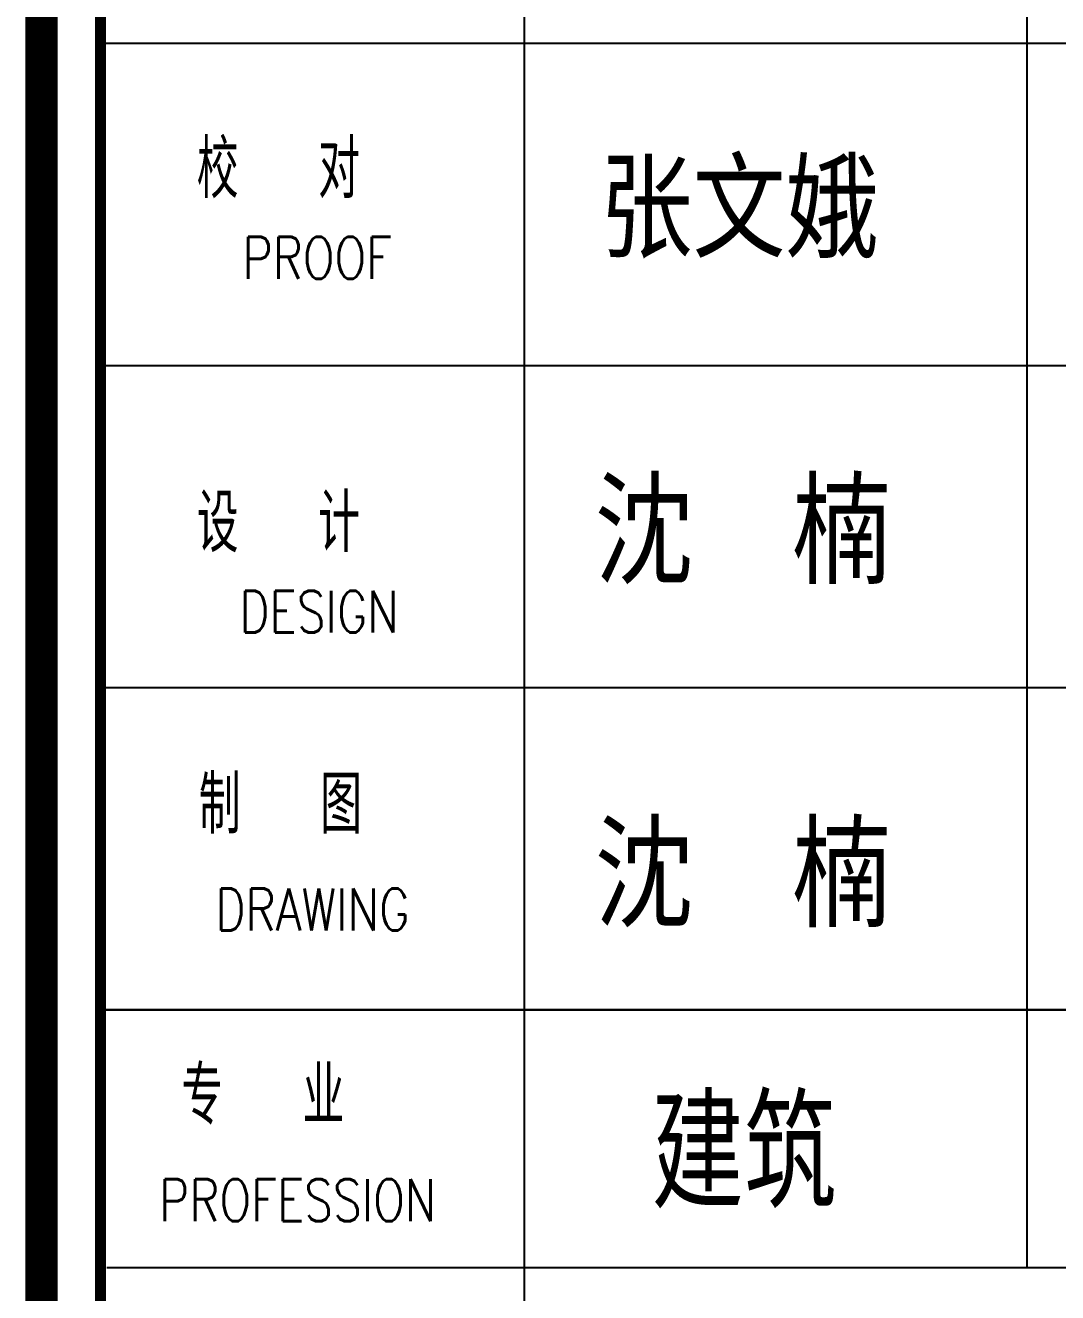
# Model space of a CAD drawing. Header units: inches. Extents: x 0 to 508000, y 0 to 738838.
# Drawn here: x 504739 to 506341, y 200481 to 202447 of the extents above; entities that cross this region are included whole.
import ezdxf

# ---------------------------------------------------------------- set-up
doc = ezdxf.new("R2010")
doc.units = ezdxf.units.IN
doc.header["$LTSCALE"] = 1000
doc.header["$MEASUREMENT"] = 0
doc.layers.get('0').update_dxf_attribs({"true_color": 0xffffff})
for name, color, linetype, true_color in [('PUB_TITLE', 4, 'Continuous', 0x00ffff), ('TK', 7, 'Continuous', 0xffffff), ('TK-TEXT', 4, 'Continuous', 0x00ffff)]:
    doc.layers.add(name, color=color, linetype=linetype, true_color=true_color)
doc.styles.add('CCIAD-图框(可变字)', font='simhei.ttf', dxfattribs={"height": 0.2, "bigfont": 'gbcbig.shx'})
doc.styles.add('CCIAD-图框(标题项)', font='simhei.ttf', dxfattribs={"height": 0.2, "bigfont": 'gbcbig.shx'})
doc.styles.add('基本字体', font='simplex.shx', dxfattribs={"height": 0.2, "bigfont": 'gbcbig.shx'})

# ---------------------------------------------------------------- blocks, each defined once
blk = doc.blocks.new('DAnoyomous21900')
at = {"layer": 'TK', "style": '基本字体'}
blk.add_text('校  对', height=90, dxfattribs=at).set_placement((505005.2, 202179.2))
at = {"layer": 'TK', "style": '基本字体', "width": 0.8}
blk.add_text('PROOF', height=65, dxfattribs=at).set_placement((505076.2, 202054.2))
blk = doc.blocks.new('DAnoyomous21903')
at = {"layer": 'TK', "style": '基本字体'}
blk.add_text('设  计', height=90, dxfattribs=at).set_placement((505005.2, 201630))
at = {"layer": 'TK', "style": '基本字体', "width": 0.8}
blk.add_text('DESIGN', height=65, dxfattribs=at).set_placement((505071.3, 201505))
blk = doc.blocks.new('DAnoyomous21906')
at = {"layer": 'TK', "style": '基本字体'}
blk.add_text('制  图', height=90, dxfattribs=at).set_placement((505008.5, 201193))
at = {"layer": 'TK', "style": '基本字体', "width": 0.8}
blk.add_text('DRAWING', height=65, dxfattribs=at).set_placement((505034.1, 201043))
blk = doc.blocks.new('DAnoyomous21945')
at = {"layer": 'TK', "style": '基本字体'}
blk.add_text('专  业', height=90, dxfattribs=at).set_placement((504981.2, 200741.7))
at = {"layer": 'TK', "style": '基本字体', "width": 0.8}
blk.add_text('PROFESSION', height=65, dxfattribs=at).set_placement((504946.8, 200591.7))
blk = doc.blocks.new('+A9S5D+9F')
at = {"layer": 'PUB_TITLE', "style": 'CCIAD-图框(标题项)', "width": 0.8}
for s, height, p in [('张文娥', 264, (105622.9, -3560.7)), ('沈  楠', 281.16, (105606.7, -4571)), ('沈  楠', 281.16, (105606.7, -5636))]:
    blk.add_text(s, height=height, dxfattribs=at).set_placement(p)

msp = doc.modelspace()

# ---------------------------------------------------------------- linework, layer by layer
at = {"layer": 'TK', "lineweight": -3}
for p, q in [((505513.3, 204419.8), (505513.3, 200919.8)), ((506292.9, 204419.8), (506292.9, 200919.8)), ((504855.9, 202419.8), (507409.3, 202419.8)), ((504855.9, 202419.8), (507409.3, 202419.8)), ((504855.9, 201919.8), (507409.3, 201919.8)), ((504855.9, 201919.8), (507409.3, 201919.8)), ((504855.9, 201419.8), (507409.3, 201419.8)), ((504855.9, 201419.8), (507409.3, 201419.8)), ((507409.3, 200919.8), (504855.9, 200919.8)), ((504855.9, 200919.8), (507409.3, 200919.8)), ((504855.9, 200919.8), (507409.3, 200919.8)), ((504865.9, 200919.8), (507419.3, 200919.8)), ((504965.9, 200919.8), (507419.3, 200919.8)), ((505513.3, 200919.8), (505513.3, 200119.8)), ((506292.9, 200919.8), (506292.9, 200519.8)), ((504865.9, 200519.8), (507419.3, 200519.8)), ((504965.9, 200519.8), (507419.3, 200519.8))]:
    msp.add_line(p, q, dxfattribs=at)
at = {"layer": 'TK', "lineweight": -3, "const_width": 50}
msp.add_lwpolyline([(504764.3, 198861.3), (504764.3, 239888.4)], dxfattribs=at)
at = {"layer": 'TK', "lineweight": -3, "const_width": 17.3}
msp.add_lwpolyline([(504855.9, 207608.3), (507419.3, 207608.3), (507419.3, 199001.1), (504855.9, 199001.1)], close=True, dxfattribs=at)

# ---------------------------------------------------------------- block references
at = {"xscale": 0.5, "yscale": 0.5}
msp.add_blockref('+A9S5D+9F', (452818.9, 203881), dxfattribs=at)
at = {"layer": 'TK'}
for name in ['DAnoyomous21900', 'DAnoyomous21903', 'DAnoyomous21906', 'DAnoyomous21945']:
    msp.add_blockref(name, (0, 0), dxfattribs=at)

# ---------------------------------------------------------------- texts
at = {"layer": 'TK-TEXT', "style": 'CCIAD-图框(可变字)', "width": 0.7}
msp.add_attdef('建筑', (505710.7, 200627.9), '建筑', height=150, dxfattribs=at)

doc.saveas('drawing.dxf')
